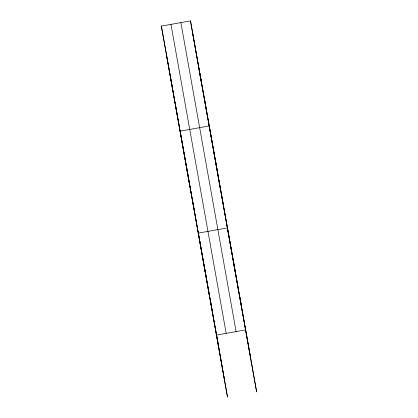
<?xml version="1.0" encoding="UTF-8"?>
<svg xmlns="http://www.w3.org/2000/svg" width="418" height="418" viewBox="0 0 418 418"><rect width="100%" height="100%" fill="white"/><g stroke="black" fill="none" stroke-linecap="round" stroke-linejoin="round"><path stroke-width="0.63" d="M245.711 329.886L216.571 335.064L227.512 397.1L161.353 26.078L190.488 20.9L256.647 391.922L198.393 65.736L201.089 81.024M192.238 30.812L250.492 356.998M180.874 22.609L236.097 331.594M170.967 24.369L226.19 333.355M161.353 26.078L218.321 344.975M166.134 53.19L224.476 379.899M239.634 295.897L241.385 305.809M233.563 261.908L235.308 271.82M238.312 289.319L227.486 227.92L198.351 233.098L209.287 295.134M221.415 193.931L223.16 203.843M215.338 159.942L217.083 169.854M204.569 99.693L206.32 109.605M217.057 170.157L209.261 125.954L180.127 131.132L191.068 193.168M217.167 170.79L220.202 187.99M199.877 73.427L201.622 83.339M190.488 20.9L198.284 65.103M210.5 301.075L212.245 310.987M204.423 267.086L206.173 276.998M186.203 165.12L187.948 175.032M192.275 199.109L194.025 209.021M175.435 104.871L177.18 114.778M170.737 78.605L172.488 88.517"/></g></svg>
